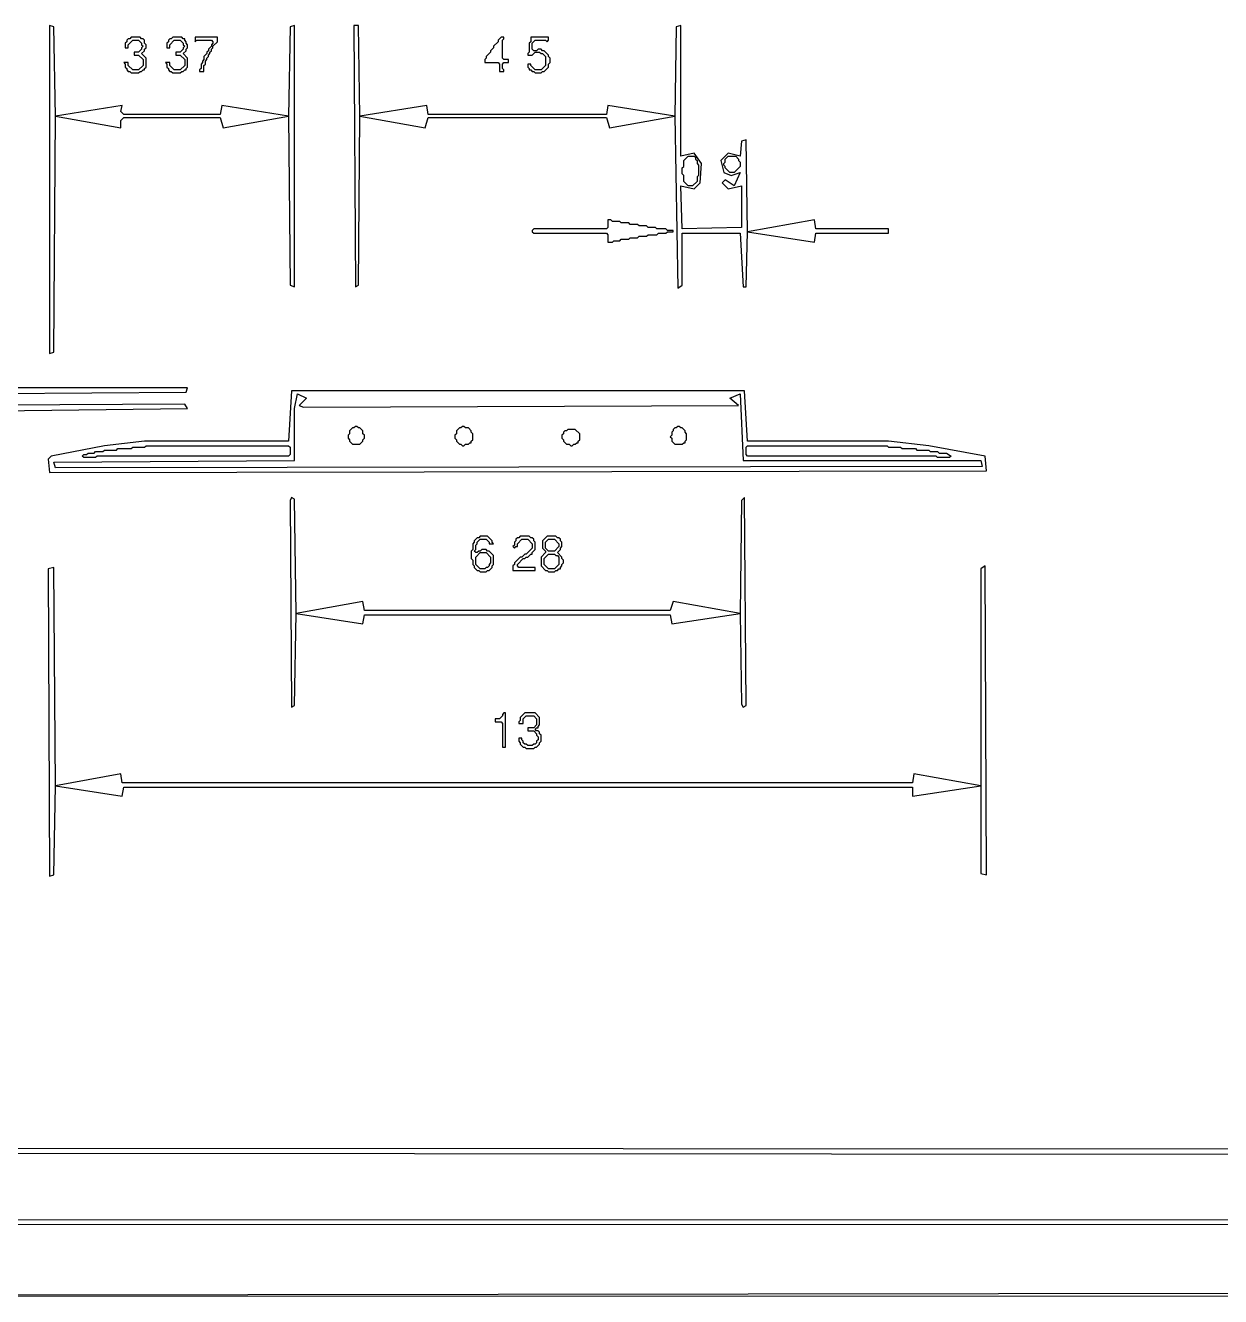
# Model space of a CAD drawing. Extents: x 18 to 322, y -435 to -5.
# Drawn here: x 89.3 to 169.8, y -434.9 to -349.3 of the extents above; entities that cross this region are included whole.
import ezdxf

# ---------------------------------------------------------------- set-up
doc = ezdxf.new("R2010")
doc.units = 0

msp = doc.modelspace()

# ---------------------------------------------------------------- linework, layer by layer
at = {"layer": 'CONTOURS'}
for p, q in [((90.9, -349.3), (90.9, -371.4)), ((91.2, -349.4), (90.9, -349.3)), ((91.3, -355.4), (91.2, -349.4)), ((96.4, -350.1), (96.3, -350.2)), ((97, -350.1), (96.4, -350.1)), ((97.1, -350.2), (97, -350.1)), ((99.2, -350.1), (99.1, -350.2)), ((99.8, -350.1), (99.2, -350.1)), ((99.9, -350.2), (99.8, -350.1)), ((102.2, -350.1), (100.7, -350.1)), ((100.7, -350.1), (100.7, -350.4)), ((102.2, -350.4), (102.2, -350.1)), ((107.1, -349.4), (107, -355.4)), ((107.4, -349.3), (107.1, -349.4)), ((107.4, -366.9), (107.4, -349.3)), ((111.4, -349.3), (111.5, -366.9)), ((111.7, -349.3), (111.4, -349.3)), ((111.8, -355.4), (111.7, -349.3)), ((121.3, -350.1), (121.1, -350.3)), ((121.5, -350.1), (121.3, -350.1)), ((121.5, -350.2), (121.5, -350.1)), ((123.3, -350.1), (123.3, -350.4)), ((124.5, -350.1), (123.3, -350.1)), ((124.5, -350.3), (124.5, -350.1)), ((133.1, -349.4), (133, -355.4)), ((133.4, -349.3), (133.1, -349.4)), ((133.4, -358.1), (133.4, -349.3)), ((96.1, -350.4), (96, -350.5)), ((96, -350.5), (96, -350.8)), ((96, -350.8), (96.2, -350.8)), ((96.2, -350.2), (96.1, -350.3)), ((96.1, -350.3), (96.1, -350.4)), ((96.3, -350.2), (96.2, -350.2)), ((96.2, -350.6), (96.5, -350.3)), ((96.2, -350.8), (96.2, -350.6)), ((96.5, -350.3), (96.9, -350.3)), ((96.9, -350.3), (97.1, -350.5)), ((97.1, -350.9), (96.9, -351.1)), ((97.2, -350.2), (97.1, -350.2)), ((97.1, -350.5), (97.1, -350.6)), ((97.1, -350.6), (97.2, -350.7)), ((97.2, -350.7), (97.1, -350.8)), ((97.1, -350.8), (97.1, -350.9)), ((97.3, -350.3), (97.2, -350.2)), ((97.3, -350.5), (97.3, -350.3)), ((97.4, -350.6), (97.3, -350.5)), ((97.3, -350.9), (97.4, -350.8)), ((97.3, -351), (97.3, -350.9)), ((97.4, -350.8), (97.4, -350.6)), ((98.9, -350.4), (98.8, -350.5)), ((98.8, -350.5), (98.8, -350.8)), ((98.8, -350.8), (99, -350.8)), ((99, -350.2), (98.9, -350.3)), ((98.9, -350.3), (98.9, -350.4)), ((99.1, -350.2), (99, -350.2)), ((99, -350.6), (99.3, -350.3)), ((99, -350.8), (99, -350.6)), ((99.3, -350.3), (99.7, -350.3)), ((99.7, -350.3), (99.9, -350.5)), ((99.9, -350.9), (99.7, -351.1)), ((100, -350.2), (99.9, -350.2)), ((99.9, -350.5), (99.9, -350.6)), ((99.9, -350.6), (100, -350.7)), ((100, -350.7), (99.9, -350.8)), ((99.9, -350.8), (99.9, -350.9)), ((100, -350.3), (100, -350.2)), ((100.1, -350.4), (100, -350.3)), ((100.1, -350.5), (100.1, -350.4)), ((100.2, -350.6), (100.1, -350.5)), ((100.1, -350.9), (100.2, -350.8)), ((100.1, -351), (100.1, -350.9)), ((100.2, -350.8), (100.2, -350.6)), ((100.7, -350.4), (100.8, -350.3)), ((100.8, -350.3), (101.8, -350.3)), ((101.8, -350.7), (101.6, -350.9)), ((101.6, -350.9), (101.6, -351)), ((101.8, -350.3), (101.9, -350.4)), ((101.9, -350.5), (101.8, -350.6)), ((101.8, -350.6), (101.8, -350.7)), ((101.8, -350.9), (101.9, -350.8)), ((101.8, -351), (101.8, -350.9)), ((101.9, -350.4), (101.9, -350.5)), ((101.9, -350.7), (102.2, -350.4)), ((101.9, -350.8), (101.9, -350.7)), ((120.8, -350.8), (120.6, -351)), ((121.1, -350.4), (120.8, -350.7)), ((120.8, -350.7), (120.8, -350.8)), ((121.1, -350.3), (121.1, -350.4)), ((121.4, -350.3), (121.5, -350.2)), ((121.4, -351.5), (121.4, -350.3)), ((123.3, -350.4), (123.2, -350.5)), ((123.2, -350.5), (123.2, -351.1)), ((123.4, -350.5), (123.6, -350.3)), ((123.4, -350.9), (123.4, -350.5)), ((123.5, -351), (123.4, -350.9)), ((123.6, -350.3), (124.3, -350.3)), ((123.8, -350.9), (123.7, -351)), ((124, -350.9), (123.8, -350.9)), ((124.1, -351), (124, -350.9)), ((124.3, -350.3), (124.4, -350.4)), ((124.4, -350.4), (124.5, -350.3)), ((96.2, -351.8), (95.9, -351.8)), ((95.9, -351.8), (96, -351.9)), ((96.2, -352), (96.2, -351.8)), ((96.9, -351.1), (96.6, -351.1)), ((96.6, -351.1), (96.6, -351.3)), ((96.6, -351.3), (96.9, -351.3)), ((96.9, -351.3), (97.2, -351.6)), ((97.1, -351.2), (97.3, -351)), ((97.4, -351.5), (97.1, -351.2)), ((97.2, -351.6), (97.2, -352)), ((97.4, -352.1), (97.4, -351.5)), ((99, -351.8), (98.7, -351.8)), ((98.7, -351.8), (98.8, -351.9)), ((99, -352), (99, -351.8)), ((99.7, -351.1), (99.4, -351.1)), ((99.4, -351.1), (99.4, -351.3)), ((99.4, -351.3), (99.7, -351.3)), ((99.7, -351.3), (100, -351.6)), ((99.9, -351.2), (100.1, -351)), ((100.2, -351.5), (99.9, -351.2)), ((100, -351.6), (100, -352)), ((100.2, -352.1), (100.2, -351.5)), ((101.2, -351.8), (101.1, -351.9)), ((101.3, -351.6), (101.2, -351.7)), ((101.2, -351.7), (101.2, -351.8)), ((101.5, -351.2), (101.3, -351.4)), ((101.3, -351.4), (101.3, -351.6)), ((101.4, -351.7), (101.5, -351.6)), ((101.4, -351.9), (101.4, -351.7)), ((101.6, -351), (101.5, -351.1)), ((101.5, -351.1), (101.5, -351.2)), ((101.5, -351.5), (101.6, -351.4)), ((101.5, -351.6), (101.5, -351.5)), ((101.6, -351.3), (101.7, -351.2)), ((101.6, -351.4), (101.6, -351.3)), ((101.7, -351.1), (101.8, -351)), ((101.7, -351.2), (101.7, -351.1)), ((120.3, -351.5), (120.2, -351.6)), ((120.2, -351.6), (120.2, -351.8)), ((120.2, -351.8), (121.1, -351.8)), ((120.6, -351.1), (120.3, -351.4)), ((120.3, -351.4), (120.3, -351.5)), ((120.6, -351), (120.6, -351.1)), ((121.1, -351.8), (121.2, -351.9)), ((121.5, -351.6), (121.4, -351.5)), ((121.4, -351.9), (121.5, -351.8)), ((121.8, -351.6), (121.5, -351.6)), ((121.5, -351.8), (121.8, -351.8)), ((121.8, -351.8), (121.8, -351.6)), ((123.2, -351.1), (123.1, -351.2)), ((123.1, -351.2), (123.1, -351.3)), ((123.1, -351.3), (123.4, -351.3)), ((123.4, -351.3), (123.6, -351.1)), ((123.7, -351), (123.5, -351)), ((123.6, -351.1), (123.9, -351.1)), ((123.9, -351.1), (124, -351.2)), ((124, -351.2), (124.1, -351.2)), ((124.2, -351), (124.1, -351)), ((124.1, -351.2), (124.3, -351.4)), ((124.5, -351.3), (124.2, -351)), ((124.3, -351.4), (124.3, -352)), ((124.5, -351.4), (124.5, -351.3)), ((124.6, -351.5), (124.5, -351.4)), ((124.5, -351.9), (124.6, -351.8)), ((124.6, -351.8), (124.6, -351.5)), ((96, -351.9), (96, -352.1)), ((96, -352.1), (96.1, -352.2)), ((96.1, -352.2), (96.1, -352.3)), ((96.1, -352.3), (96.2, -352.4)), ((96.5, -352.3), (96.2, -352)), ((96.2, -352.4), (96.3, -352.4)), ((96.3, -352.4), (96.4, -352.5)), ((96.4, -352.5), (96.9, -352.5)), ((96.9, -352.3), (96.5, -352.3)), ((97.2, -352), (96.9, -352.3)), ((96.9, -352.5), (97, -352.4)), ((97, -352.4), (97.1, -352.4)), ((97.1, -352.4), (97.2, -352.3)), ((97.2, -352.3), (97.3, -352.3)), ((97.3, -352.2), (97.4, -352.1)), ((97.3, -352.3), (97.3, -352.2)), ((98.8, -351.9), (98.8, -352.1)), ((98.8, -352.1), (98.9, -352.2)), ((98.9, -352.2), (98.9, -352.3)), ((98.9, -352.3), (99, -352.4)), ((99.3, -352.3), (99, -352)), ((99, -352.4), (99.1, -352.4)), ((99.1, -352.4), (99.2, -352.5)), ((99.2, -352.5), (99.7, -352.5)), ((99.7, -352.3), (99.3, -352.3)), ((100, -352), (99.7, -352.3)), ((99.7, -352.5), (99.8, -352.4)), ((99.8, -352.4), (99.9, -352.4)), ((99.9, -352.4), (100, -352.3)), ((100, -352.3), (100.1, -352.3)), ((100.1, -352.2), (100.2, -352.1)), ((100.1, -352.3), (100.1, -352.2)), ((101.1, -352.2), (101, -352.3)), ((101, -352.3), (101, -352.4)), ((101, -352.4), (101.3, -352.4)), ((101.1, -351.9), (101.1, -352.2)), ((101.3, -352), (101.4, -351.9)), ((101.3, -352.4), (101.3, -352)), ((121.2, -351.9), (121.2, -352.4)), ((121.2, -352.4), (121.5, -352.4)), ((121.4, -352.2), (121.4, -351.9)), ((121.5, -352.3), (121.4, -352.2)), ((121.5, -352.4), (121.5, -352.3)), ((123.3, -351.9), (123.1, -351.9)), ((123.1, -351.9), (123.1, -352.1)), ((123.1, -352.1), (123.2, -352.2)), ((123.2, -352.2), (123.2, -352.3)), ((123.2, -352.3), (123.3, -352.3)), ((123.3, -352), (123.3, -351.9)), ((123.6, -352.3), (123.3, -352)), ((123.3, -352.3), (123.4, -352.4)), ((123.4, -352.4), (123.5, -352.4)), ((123.5, -352.4), (123.6, -352.5)), ((124, -352.3), (123.6, -352.3)), ((123.6, -352.5), (124, -352.5)), ((124.3, -352), (124, -352.3)), ((124, -352.5), (124.1, -352.4)), ((124.1, -352.4), (124.2, -352.4)), ((124.2, -352.4), (124.5, -352.1)), ((124.5, -352.1), (124.5, -351.9)), ((95.8, -354.7), (91.3, -355.4)), ((95.7, -355.1), (95.8, -354.7)), ((95.9, -355.3), (95.7, -355.1)), ((102.5, -354.7), (102.4, -355.3)), ((107, -355.4), (102.5, -354.7)), ((116.3, -354.7), (111.8, -355.4)), ((116.4, -355.3), (116.3, -354.7)), ((128.5, -354.7), (128.4, -355.3)), ((133, -355.4), (128.5, -354.7)), ((91.2, -371.3), (91.3, -355.4)), ((91.3, -355.4), (95.7, -356.2)), ((95.7, -355.7), (95.9, -355.5)), ((95.7, -356.2), (95.7, -355.7)), ((102.4, -355.3), (95.9, -355.3)), ((95.9, -355.5), (102.4, -355.5)), ((102.4, -355.5), (102.6, -356.2)), ((102.6, -356.2), (107, -355.4)), ((107, -355.4), (107.1, -366.8)), ((111.7, -366.8), (111.8, -355.4)), ((111.8, -355.4), (116.2, -356.2)), ((116.2, -356.2), (116.4, -355.5)), ((128.4, -355.3), (116.4, -355.3)), ((116.4, -355.5), (128.4, -355.5)), ((128.4, -355.5), (128.6, -356.2)), ((128.6, -356.2), (133, -355.4)), ((133, -355.4), (133.2, -367)), ((137.5, -357.1), (137.4, -358.1)), ((137.8, -357), (137.5, -357.1)), ((137.9, -363.2), (137.8, -357)), ((134.3, -357.9), (133.4, -358.1)), ((133.6, -358.4), (133.9, -358.1)), ((133.6, -358.8), (133.6, -358.4)), ((133.9, -358.1), (134.3, -358.1)), ((134.8, -358.6), (134.3, -357.9)), ((134.3, -358.1), (134.4, -358.2)), ((134.4, -358.2), (134.4, -358.3)), ((134.4, -358.3), (134.5, -358.4)), ((134.5, -358.4), (134.5, -358.6)), ((134.5, -358.6), (134.6, -358.7)), ((134.7, -359.9), (134.8, -358.6)), ((136.6, -357.9), (136.1, -358.4)), ((136.1, -358.4), (136.3, -359.2)), ((136.3, -358.6), (136.4, -358.5)), ((136.3, -358.7), (136.3, -358.6)), ((136.4, -358.3), (136.6, -358.1)), ((136.4, -358.5), (136.4, -358.3)), ((137.4, -358.1), (136.6, -357.9)), ((136.6, -358.1), (137.1, -358.1)), ((137.1, -358.1), (137.3, -358.3)), ((137.3, -358.3), (137.3, -358.4)), ((137.3, -358.4), (137.4, -358.5)), ((137.4, -358.5), (137.4, -358.8)), ((133.5, -358.9), (133.6, -358.8)), ((133.5, -359.3), (133.5, -358.9)), ((133.6, -359.4), (133.5, -359.3)), ((133.6, -359.8), (133.6, -359.4)), ((134.6, -359.4), (134.5, -359.5)), ((134.5, -359.5), (134.5, -359.8)), ((134.6, -358.7), (134.6, -359.4)), ((136.4, -358.8), (136.3, -358.7)), ((136.3, -359.2), (136.8, -359.4)), ((136.4, -358.9), (136.4, -358.8)), ((136.7, -359.2), (136.4, -358.9)), ((137, -359.2), (136.7, -359.2)), ((136.8, -359.4), (137.4, -359.2)), ((137.4, -358.8), (137, -359.2)), ((137.4, -359.2), (137, -360.1)), ((133.5, -363), (133.4, -360.1)), ((133.4, -360.1), (134.3, -360.3)), ((133.9, -360.1), (133.6, -359.8)), ((134.2, -360.1), (133.9, -360.1)), ((134.5, -359.8), (134.2, -360.1)), ((134.3, -360.3), (134.7, -359.9)), ((136.4, -359.7), (136.2, -359.9)), ((136.2, -359.9), (136.6, -360.3)), ((137, -360.1), (136.4, -359.7)), ((136.6, -360.3), (137.5, -360.1)), ((137.5, -360.1), (137.5, -362.9)), ((128.5, -362.9), (128.4, -363)), ((128.7, -362.4), (128.5, -362.4)), ((128.5, -362.4), (128.5, -362.9)), ((128.8, -362.5), (128.7, -362.4)), ((129.3, -362.5), (128.8, -362.5)), ((129.4, -362.6), (129.3, -362.5)), ((129.9, -362.6), (129.4, -362.6)), ((130, -362.7), (129.9, -362.6)), ((130.5, -362.7), (130, -362.7)), ((130.6, -362.8), (130.5, -362.7)), ((131.1, -362.8), (130.6, -362.8)), ((131.2, -362.9), (131.1, -362.8)), ((131.7, -362.9), (131.2, -362.9)), ((131.8, -363), (131.7, -362.9)), ((137.5, -362.9), (133.5, -363)), ((142.4, -362.4), (137.9, -363.2)), ((142.5, -363), (142.4, -362.4)), ((123.5, -363), (123.4, -363.1)), ((123.4, -363.1), (123.4, -363.2)), ((123.4, -363.2), (123.5, -363.3)), ((128.4, -363), (123.5, -363)), ((123.5, -363.3), (128.4, -363.3)), ((128.4, -363.3), (128.5, -363.4)), ((128.5, -363.4), (128.5, -363.9)), ((128.8, -363.9), (128.9, -363.8)), ((128.9, -363.8), (129.3, -363.8)), ((129.3, -363.8), (129.4, -363.7)), ((129.4, -363.7), (129.9, -363.7)), ((129.9, -363.7), (130, -363.6)), ((130, -363.6), (130.5, -363.6)), ((130.5, -363.6), (130.6, -363.5)), ((130.6, -363.5), (131.1, -363.5)), ((131.1, -363.5), (131.2, -363.4)), ((131.2, -363.4), (131.8, -363.4)), ((132.4, -363), (131.8, -363)), ((131.8, -363.4), (131.9, -363.3)), ((131.9, -363.3), (132.4, -363.3)), ((132.5, -363.1), (132.4, -363)), ((132.4, -363.3), (132.5, -363.2)), ((132.9, -363.1), (132.5, -363.1)), ((132.5, -363.2), (132.9, -363.2)), ((132.9, -363.2), (132.9, -363.1)), ((133.5, -366.8), (133.5, -363.3)), ((133.5, -363.3), (137.4, -363.3)), ((137.4, -363.3), (137.6, -366.9)), ((137.8, -366.9), (137.9, -363.2)), ((137.9, -363.2), (142.4, -363.9)), ((142.4, -363.9), (142.5, -363.3)), ((147.4, -363), (142.5, -363)), ((142.5, -363.3), (147.4, -363.3)), ((147.4, -363.3), (147.4, -363)), ((128.5, -363.9), (128.8, -363.9)), ((107.1, -366.8), (107.4, -366.9)), ((111.5, -366.9), (111.7, -366.8)), ((133.2, -367), (133.5, -366.8)), ((137.6, -366.9), (137.8, -366.9)), ((90.9, -371.4), (91.2, -371.3)), ((83.9, -374.1), (100.1, -374)), ((100.2, -373.7), (84.1, -373.7)), ((100.1, -374), (100.2, -373.7)), ((107.2, -373.9), (107, -377.3)), ((137.7, -373.9), (107.2, -373.9)), ((137.9, -377.3), (137.7, -373.9)), ((100, -374.8), (83.9, -374.9)), ((100.2, -375.1), (100, -374.8)), ((107.4, -375.1), (107.6, -374.1)), ((107.6, -374.1), (108.2, -374.4)), ((108.2, -374.4), (107.7, -374.9)), ((107.7, -374.9), (108, -375)), ((108, -375), (137.3, -374.9)), ((136.7, -374.4), (137.4, -374.1)), ((137.3, -374.9), (136.7, -374.4)), ((137.4, -374.1), (137.6, -378.6)), ((84, -375.3), (100.2, -375.1)), ((107.4, -378.6), (107.4, -375.1)), ((111.3, -376.4), (111.1, -376.6)), ((111.1, -376.6), (111.1, -376.8)), ((111.4, -376.4), (111.3, -376.4)), ((111.5, -376.3), (111.4, -376.4)), ((111.6, -376.3), (111.5, -376.3)), ((111.7, -376.4), (111.6, -376.3)), ((111.8, -376.4), (111.7, -376.4)), ((112, -376.6), (111.8, -376.4)), ((112, -376.8), (112, -376.6)), ((118.5, -376.4), (118.3, -376.6)), ((118.3, -376.6), (118.3, -376.8)), ((118.6, -376.4), (118.5, -376.4)), ((118.7, -376.3), (118.6, -376.4)), ((118.8, -376.3), (118.7, -376.3)), ((118.9, -376.4), (118.8, -376.3)), ((119.1, -376.4), (118.9, -376.4)), ((119.3, -376.6), (119.1, -376.4)), ((119.3, -376.7), (119.3, -376.6)), ((125.6, -376.6), (125.5, -376.7)), ((125.7, -376.6), (125.6, -376.6)), ((125.8, -376.5), (125.7, -376.6)), ((126.3, -376.5), (125.8, -376.5)), ((126.6, -376.8), (126.3, -376.5)), ((132.9, -376.6), (132.8, -376.7)), ((133, -376.4), (132.9, -376.5)), ((132.9, -376.5), (132.9, -376.6)), ((133.1, -376.4), (133, -376.4)), ((133.2, -376.3), (133.1, -376.4)), ((133.3, -376.3), (133.2, -376.3)), ((133.4, -376.4), (133.3, -376.3)), ((133.5, -376.4), (133.4, -376.4)), ((133.7, -376.6), (133.5, -376.4)), ((133.7, -376.7), (133.7, -376.6)), ((97.3, -377.3), (94.6, -377.6)), ((107, -377.3), (97.3, -377.3)), ((111.1, -376.8), (111, -376.9)), ((111, -376.9), (111, -377.1)), ((111, -377.1), (111.1, -377.2)), ((111.1, -377.2), (111.1, -377.3)), ((111.1, -377.3), (111.3, -377.5)), ((111.8, -377.5), (112, -377.3)), ((112.1, -376.9), (112, -376.8)), ((112, -377.2), (112.1, -377.1)), ((112, -377.3), (112, -377.2)), ((112.1, -377.1), (112.1, -376.9)), ((118.3, -376.8), (118.2, -376.9)), ((118.2, -376.9), (118.2, -377.1)), ((118.2, -377.1), (118.3, -377.2)), ((118.3, -377.2), (118.3, -377.3)), ((118.3, -377.3), (118.5, -377.5)), ((119.1, -377.5), (119.2, -377.4)), ((119.2, -377.4), (119.3, -377.4)), ((119.4, -376.8), (119.3, -376.7)), ((119.3, -377.3), (119.4, -377.2)), ((119.3, -377.4), (119.3, -377.3)), ((119.4, -377.2), (119.4, -376.8)), ((125.5, -376.8), (125.4, -376.9)), ((125.4, -376.9), (125.4, -377.1)), ((125.4, -377.1), (125.5, -377.2)), ((125.5, -376.7), (125.5, -376.8)), ((125.5, -377.2), (125.5, -377.3)), ((125.5, -377.3), (125.7, -377.5)), ((126.3, -377.5), (126.4, -377.4)), ((126.4, -377.4), (126.5, -377.4)), ((126.5, -377.3), (126.6, -377.2)), ((126.5, -377.4), (126.5, -377.3)), ((126.6, -377.2), (126.6, -376.8)), ((132.8, -376.9), (132.7, -377)), ((132.7, -377), (132.8, -377.1)), ((132.8, -376.7), (132.8, -376.9)), ((132.8, -377.1), (132.8, -377.3)), ((132.8, -377.3), (133, -377.5)), ((133.5, -377.5), (133.6, -377.4)), ((133.6, -377.4), (133.7, -377.4)), ((133.8, -376.8), (133.7, -376.7)), ((133.7, -377.3), (133.8, -377.2)), ((133.7, -377.4), (133.7, -377.3)), ((133.8, -377.2), (133.8, -376.8)), ((147.4, -377.3), (137.9, -377.3)), ((150.1, -377.6), (147.4, -377.3)), ((91, -378.3), (90.8, -378.5)), ((94.6, -377.6), (91, -378.3)), ((93.1, -378.3), (93.2, -378.2)), ((93.2, -378.4), (93.1, -378.3)), ((93.2, -378.2), (93.4, -378.2)), ((93.4, -378.2), (93.5, -378.1)), ((93.5, -378.1), (93.9, -378.1)), ((93.9, -378.1), (94, -378)), ((94, -378), (94.5, -378)), ((94.1, -378.3), (94, -378.4)), ((107, -378.3), (94.1, -378.3)), ((94.5, -378), (94.6, -377.9)), ((94.6, -377.9), (95.4, -377.9)), ((95.4, -377.9), (95.5, -377.8)), ((95.5, -377.8), (96.4, -377.8)), ((96.4, -377.8), (96.5, -377.7)), ((96.5, -377.7), (97.3, -377.7)), ((97.3, -377.7), (97.4, -377.6)), ((97.4, -377.6), (107, -377.6)), ((107, -377.6), (107.1, -377.7)), ((107.1, -378.2), (107, -378.3)), ((107.1, -377.7), (107.1, -378.2)), ((111.3, -377.5), (111.8, -377.5)), ((118.5, -377.5), (118.6, -377.5)), ((118.6, -377.5), (118.7, -377.6)), ((118.7, -377.6), (118.8, -377.6)), ((118.8, -377.6), (118.9, -377.5)), ((118.9, -377.5), (119.1, -377.5)), ((125.7, -377.5), (125.9, -377.5)), ((125.9, -377.5), (126, -377.6)), ((126, -377.6), (126.1, -377.6)), ((126.1, -377.6), (126.2, -377.5)), ((126.2, -377.5), (126.3, -377.5)), ((133, -377.5), (133.5, -377.5)), ((137.8, -377.7), (137.9, -377.6)), ((137.8, -378.2), (137.8, -377.7)), ((137.9, -378.3), (137.8, -378.2)), ((137.9, -377.6), (147.3, -377.6)), ((150.6, -378.3), (137.9, -378.3)), ((147.3, -377.6), (147.4, -377.7)), ((147.4, -377.7), (148.2, -377.7)), ((148.2, -377.7), (148.3, -377.8)), ((148.3, -377.8), (149.2, -377.8)), ((149.2, -377.8), (149.3, -377.9)), ((149.3, -377.9), (150.1, -377.9)), ((153.9, -378.3), (150.1, -377.6)), ((150.1, -377.9), (150.2, -378)), ((150.2, -378), (150.7, -378)), ((150.7, -378.4), (150.6, -378.3)), ((150.7, -378), (150.8, -378.1)), ((150.8, -378.1), (151.3, -378.1)), ((151.3, -378.1), (151.6, -378.3)), ((151.6, -378.3), (151.5, -378.4)), ((154, -379.3), (153.9, -378.3)), ((90.8, -378.5), (90.9, -379.4)), ((91.2, -378.7), (107.4, -378.6)), ((91.3, -379.1), (91.2, -378.7)), ((153.7, -379), (91.3, -379.1)), ((94, -378.4), (93.2, -378.4)), ((137.6, -378.6), (153.6, -378.6)), ((151.5, -378.4), (150.7, -378.4)), ((153.6, -378.6), (153.7, -379)), ((90.9, -379.4), (154, -379.3)), ((107.2, -381.1), (107.1, -381.3)), ((107.1, -381.3), (107.2, -395.2)), ((107.4, -381.2), (107.2, -381.1)), ((107.5, -388.9), (107.4, -381.2)), ((137.5, -381.3), (137.4, -388.9)), ((137.7, -381.1), (137.5, -381.3)), ((137.8, -395.1), (137.7, -381.1)), ((119.5, -384.1), (119.4, -384.2)), ((119.4, -384.2), (119.4, -384.6)), ((119.7, -383.8), (119.5, -384)), ((119.5, -384), (119.5, -384.1)), ((119.6, -384.3), (119.7, -384.2)), ((119.6, -384.6), (119.6, -384.3)), ((119.8, -383.8), (119.7, -383.8)), ((119.7, -384.1), (119.9, -383.9)), ((119.7, -384.2), (119.7, -384.1)), ((119.9, -383.7), (119.8, -383.8)), ((120.4, -383.7), (119.9, -383.7)), ((119.9, -383.9), (120.3, -383.9)), ((120.3, -383.9), (120.5, -384.1)), ((120.7, -384), (120.4, -383.7)), ((120.5, -384.1), (120.5, -384.2)), ((120.5, -384.2), (120.8, -384.2)), ((120.7, -384.1), (120.7, -384)), ((120.8, -384.2), (120.7, -384.1)), ((122.2, -384.3), (122.1, -384.4)), ((122.3, -384), (122.2, -384.1)), ((122.2, -384.1), (122.2, -384.3)), ((122.4, -383.8), (122.3, -383.9)), ((122.3, -383.9), (122.3, -384)), ((122.5, -383.8), (122.4, -383.8)), ((122.4, -384.2), (122.7, -383.9)), ((122.4, -384.4), (122.4, -384.2)), ((122.6, -383.7), (122.5, -383.8)), ((123.2, -383.7), (122.6, -383.7)), ((122.7, -383.9), (123.1, -383.9)), ((123.1, -383.9), (123.4, -384.2)), ((123.3, -383.8), (123.2, -383.7)), ((123.4, -383.8), (123.3, -383.8)), ((123.5, -383.9), (123.4, -383.8)), ((123.4, -384.2), (123.4, -384.5)), ((123.5, -384), (123.5, -383.9)), ((123.6, -384.1), (123.5, -384)), ((123.6, -384.6), (123.6, -384.1)), ((124.4, -383.7), (124.1, -384)), ((124.1, -384), (124.1, -384.5)), ((124.3, -384.1), (124.5, -383.9)), ((124.3, -384.5), (124.3, -384.1)), ((125, -383.7), (124.4, -383.7)), ((124.5, -383.9), (124.9, -383.9)), ((124.9, -383.9), (125.2, -384.2)), ((125.1, -383.8), (125, -383.7)), ((125.2, -383.8), (125.1, -383.8)), ((125.3, -383.9), (125.2, -383.8)), ((125.2, -384.2), (125.2, -384.4)), ((125.3, -384), (125.3, -383.9)), ((125.4, -384.1), (125.3, -384)), ((125.4, -384.4), (125.4, -384.1)), ((119.4, -384.6), (119.3, -384.7)), ((119.3, -384.7), (119.3, -385.2)), ((119.3, -385.2), (119.4, -385.3)), ((119.5, -384.7), (119.6, -384.6)), ((119.6, -384.8), (119.5, -384.7)), ((119.6, -385.1), (119.9, -384.8)), ((119.7, -384.8), (119.6, -384.8)), ((119.6, -385.6), (119.6, -385.1)), ((119.8, -384.7), (119.7, -384.8)), ((119.9, -384.7), (119.8, -384.7)), ((120, -384.6), (119.9, -384.7)), ((119.9, -384.8), (120.3, -384.8)), ((120.3, -384.6), (120, -384.6)), ((120.4, -384.7), (120.3, -384.6)), ((120.3, -384.8), (120.6, -385.1)), ((120.5, -384.7), (120.4, -384.7)), ((120.8, -385), (120.5, -384.7)), ((120.6, -385.1), (120.6, -385.5)), ((120.8, -385.6), (120.8, -385)), ((122.1, -384.4), (122.2, -384.5)), ((122.2, -384.5), (122.3, -384.4)), ((122.6, -385.1), (122.2, -385.5)), ((122.3, -384.4), (122.4, -384.4)), ((122.4, -385.6), (122.8, -385.2)), ((122.7, -385.1), (122.6, -385.1)), ((122.9, -384.9), (122.7, -385.1)), ((122.8, -385.2), (122.9, -385.2)), ((123, -384.9), (122.9, -384.9)), ((122.9, -385.2), (123, -385.1)), ((123.4, -384.5), (123, -384.9)), ((123, -385.1), (123.1, -385.1)), ((123.1, -385.1), (123.3, -384.9)), ((123.3, -384.9), (123.4, -384.9)), ((123.4, -384.8), (123.6, -384.6)), ((123.4, -384.9), (123.4, -384.8)), ((124.3, -384.8), (124, -385.1)), ((124, -385.1), (124, -385.7)), ((124.1, -384.5), (124.3, -384.7)), ((124.2, -385.2), (124.5, -384.9)), ((124.2, -385.6), (124.2, -385.2)), ((124.5, -384.7), (124.3, -384.5)), ((124.3, -384.7), (124.3, -384.8)), ((124.9, -384.7), (124.5, -384.7)), ((124.5, -384.9), (124.9, -384.9)), ((125.2, -384.4), (124.9, -384.7)), ((124.9, -384.9), (125, -385)), ((125, -385), (125.1, -385)), ((125.1, -384.8), (125.3, -384.6)), ((125.4, -385.1), (125.1, -384.8)), ((125.1, -385), (125.2, -385.1)), ((125.2, -385.1), (125.2, -385.6)), ((125.3, -384.5), (125.4, -384.4)), ((125.3, -384.6), (125.3, -384.5)), ((125.4, -385.2), (125.4, -385.1)), ((125.5, -385.3), (125.4, -385.2)), ((91.2, -385.8), (90.8, -385.9)), ((90.8, -385.9), (90.9, -406.6)), ((91.3, -400.5), (91.2, -385.8)), ((119.4, -385.3), (119.4, -385.6)), ((119.4, -385.6), (119.5, -385.7)), ((119.5, -385.7), (119.5, -385.8)), ((119.5, -385.8), (119.7, -386)), ((119.9, -385.9), (119.6, -385.6)), ((119.7, -386), (119.8, -386)), ((119.8, -386), (119.9, -386.1)), ((120.2, -385.9), (119.9, -385.9)), ((120.3, -385.8), (120.2, -385.9)), ((120.4, -385.8), (120.3, -385.8)), ((120.3, -386.1), (120.4, -386)), ((120.5, -385.7), (120.4, -385.8)), ((120.4, -386), (120.5, -386)), ((120.6, -385.5), (120.5, -385.6)), ((120.5, -385.6), (120.5, -385.7)), ((120.5, -386), (120.7, -385.8)), ((120.7, -385.7), (120.8, -385.6)), ((120.7, -385.8), (120.7, -385.7)), ((122.2, -385.6), (122.1, -385.7)), ((122.1, -385.7), (122.1, -386)), ((122.1, -386), (123.6, -386)), ((122.2, -385.5), (122.2, -385.6)), ((122.4, -385.7), (122.4, -385.6)), ((122.5, -385.8), (122.4, -385.7)), ((123.6, -385.8), (122.5, -385.8)), ((123.6, -386), (123.6, -385.8)), ((124, -385.7), (124.3, -386)), ((124.5, -385.9), (124.2, -385.6)), ((124.3, -386), (124.4, -386)), ((124.4, -386), (124.5, -386.1)), ((124.9, -385.9), (124.5, -385.9)), ((125.2, -385.6), (124.9, -385.9)), ((124.9, -386.1), (125, -386)), ((125, -386), (125.1, -386)), ((125.1, -386), (125.2, -385.9)), ((125.2, -385.9), (125.3, -385.9)), ((125.3, -385.8), (125.4, -385.7)), ((125.3, -385.9), (125.3, -385.8)), ((125.4, -385.6), (125.5, -385.5)), ((125.4, -385.7), (125.4, -385.6)), ((125.5, -385.5), (125.5, -385.3)), ((153.9, -385.7), (153.6, -385.9)), ((153.6, -385.9), (153.6, -400.5)), ((154, -406.5), (153.9, -385.7)), ((119.9, -386.1), (120.3, -386.1)), ((124.5, -386.1), (124.9, -386.1)), ((112, -388.1), (107.5, -388.9)), ((112.1, -388.7), (112, -388.1)), ((132.9, -388.1), (132.7, -388.7)), ((137.4, -388.9), (132.9, -388.1)), ((107.4, -395.1), (107.5, -388.9)), ((107.5, -388.9), (112, -389.6)), ((112, -389.6), (112.1, -389)), ((132.7, -388.7), (112.1, -388.7)), ((112.1, -389), (132.7, -389)), ((132.7, -389), (132.8, -389.6)), ((132.8, -389.6), (137.4, -388.9)), ((137.4, -388.9), (137.5, -395)), ((107.2, -395.2), (107.4, -395.1)), ((137.5, -395), (137.6, -395.2)), ((137.6, -395.2), (137.8, -395.1)), ((121.2, -396), (120.9, -396)), ((120.9, -396), (120.9, -396.2)), ((120.9, -396.2), (121.3, -396.2)), ((121.4, -395.8), (121.2, -396)), ((121.3, -396.2), (121.4, -396.3)), ((121.5, -395.6), (121.4, -395.7)), ((121.4, -395.7), (121.4, -395.8)), ((121.4, -396.3), (121.4, -397.9)), ((121.6, -395.6), (121.5, -395.6)), ((121.6, -397.9), (121.6, -395.6)), ((122.6, -396.1), (122.5, -396.2)), ((122.5, -396.2), (122.5, -396.3)), ((122.5, -396.3), (122.8, -396.3)), ((122.9, -395.6), (122.6, -395.9)), ((122.6, -395.9), (122.6, -396.1)), ((122.8, -396), (123, -395.8)), ((122.8, -396.3), (122.8, -396)), ((123.6, -395.6), (122.9, -395.6)), ((123, -395.8), (123.5, -395.8)), ((123.5, -395.8), (123.7, -396)), ((123.9, -395.9), (123.6, -395.6)), ((123.7, -396), (123.7, -396.4)), ((123.9, -396.4), (123.9, -395.9)), ((123.5, -396.6), (123.1, -396.6)), ((123.1, -396.6), (123.1, -396.8)), ((123.1, -396.8), (123.5, -396.8)), ((123.7, -396.4), (123.5, -396.6)), ((123.5, -396.8), (123.7, -397)), ((123.6, -396.7), (123.7, -396.6)), ((123.7, -396.8), (123.6, -396.7)), ((123.7, -396.6), (123.8, -396.6)), ((123.8, -396.8), (123.7, -396.8)), ((123.7, -397), (123.7, -397.1)), ((123.7, -397.1), (123.8, -397.2)), ((123.8, -396.5), (123.9, -396.4)), ((123.8, -396.6), (123.8, -396.5)), ((123.9, -396.9), (123.8, -396.8)), ((123.9, -397), (123.9, -396.9)), ((124, -397.1), (123.9, -397)), ((124, -397.5), (124, -397.1)), ((121.4, -397.9), (121.6, -397.9)), ((122.7, -397.3), (122.5, -397.3)), ((122.5, -397.3), (122.5, -397.5)), ((122.5, -397.5), (122.6, -397.6)), ((122.6, -397.6), (122.6, -397.7)), ((122.6, -397.7), (122.8, -397.9)), ((122.7, -397.4), (122.7, -397.3)), ((122.8, -397.5), (122.7, -397.4)), ((122.8, -397.6), (122.8, -397.5)), ((122.9, -397.7), (122.8, -397.6)), ((122.8, -397.9), (122.9, -397.9)), ((123, -397.7), (122.9, -397.7)), ((122.9, -397.9), (123, -398)), ((123.1, -397.8), (123, -397.7)), ((123, -398), (123.5, -398)), ((123.4, -397.8), (123.1, -397.8)), ((123.5, -397.7), (123.4, -397.8)), ((123.6, -397.7), (123.5, -397.7)), ((123.5, -398), (123.6, -397.9)), ((123.7, -397.6), (123.6, -397.7)), ((123.6, -397.9), (123.7, -397.9)), ((123.8, -397.4), (123.7, -397.5)), ((123.7, -397.5), (123.7, -397.6)), ((123.7, -397.9), (123.9, -397.7)), ((123.8, -397.2), (123.8, -397.4)), ((123.9, -397.6), (124, -397.5)), ((123.9, -397.7), (123.9, -397.6)), ((95.7, -399.7), (91.3, -400.5)), ((95.8, -400.3), (95.7, -399.7)), ((149.1, -399.7), (149, -400.3)), ((153.6, -400.5), (149.1, -399.7)), ((91.2, -406.5), (91.3, -400.5)), ((91.3, -400.5), (95.8, -401.2)), ((149, -400.3), (95.8, -400.3)), ((95.8, -401.2), (95.9, -400.6)), ((95.9, -400.6), (149, -400.6)), ((149, -401.2), (153.6, -400.5)), ((149, -400.6), (149, -401.2)), ((153.6, -400.5), (153.6, -406.4)), ((90.9, -406.6), (91.2, -406.5)), ((153.6, -406.4), (154, -406.5)), ((22.3, -425.2), (312.2, -425.4)), ((203.8, -425), (22.6, -424.9)), ((316.8, -429.8), (17.8, -429.7)), ((17.5, -430), (317.1, -430.1)), ((321.7, -434.5), (17.6, -434.9)), ((17.6, -434.9), (322, -434.8))]:
    msp.add_line(p, q, dxfattribs=at)

doc.saveas('drawing.dxf')
